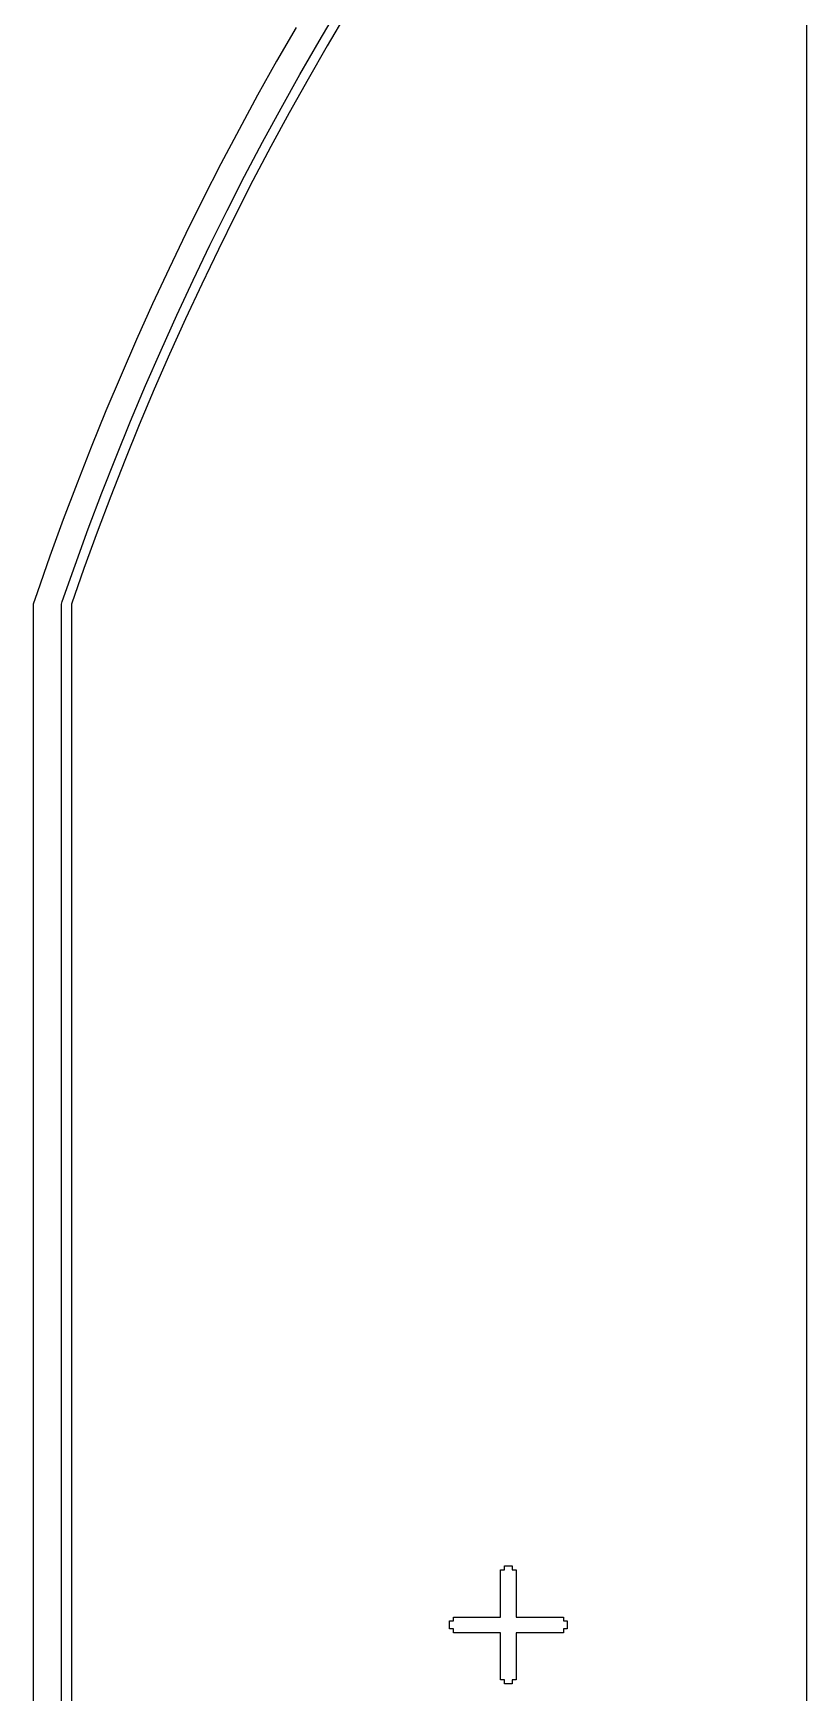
# Model space of a CAD drawing. Extents: x -16 to 83, y -18 to 83.
# Drawn here: x -15.56 to -3.25, y 31.17 to 57.59 of the extents above; entities that cross this region are included whole.
import ezdxf

# ---------------------------------------------------------------- set-up
doc = ezdxf.new("R2010")
doc.units = 0

msp = doc.modelspace()

# ---------------------------------------------------------------- linework, layer by layer
for p, q in [((-3.25, -2.75), (-3.25, 67.25)), ((-11.0134, 57.4647), (-10.7008, 57.9937)), ((-10.5721, 57.9166), (-10.8838, 57.3891)), ((-11.3806, 57.6787), (-11.6894, 57.1414)), ((-11.3196, 56.9319), (-11.0134, 57.4647)), ((-10.8838, 57.3891), (-11.1891, 56.8579)), ((-11.6894, 57.1414), (-11.9915, 56.6003)), ((-11.6192, 56.3953), (-11.3196, 56.9319)), ((-11.1891, 56.8579), (-11.4878, 56.323)), ((-11.9915, 56.6003), (-12.287, 56.0555)), ((-11.9122, 55.8552), (-11.6192, 56.3953)), ((-11.4878, 56.323), (-11.7799, 55.7845)), ((-12.287, 56.0555), (-12.5758, 55.5072)), ((-12.1985, 55.3115), (-11.9122, 55.8552)), ((-11.7799, 55.7845), (-12.0654, 55.2424)), ((-12.5758, 55.5072), (-12.8578, 54.9554)), ((-12.4782, 54.7643), (-12.1985, 55.3115)), ((-12.0654, 55.2424), (-12.3442, 54.6968)), ((-12.8578, 54.9554), (-13.1331, 54.4001)), ((-12.7511, 54.2137), (-12.4782, 54.7643)), ((-12.3442, 54.6968), (-12.6163, 54.1479)), ((-13.1331, 54.4001), (-13.4015, 53.8415)), ((-13.0173, 53.6598), (-12.7511, 54.2137)), ((-12.6163, 54.1479), (-12.8817, 53.5957)), ((-13.4015, 53.8415), (-13.663, 53.2797)), ((-13.2766, 53.1027), (-13.0173, 53.6598)), ((-12.8817, 53.5957), (-13.1402, 53.0402)), ((-13.663, 53.2797), (-13.9176, 52.7147)), ((-13.5291, 52.5424), (-13.2766, 53.1027)), ((-13.1402, 53.0402), (-13.3919, 52.4817)), ((-13.9176, 52.7147), (-14.1652, 52.1466)), ((-13.7746, 51.9791), (-13.5291, 52.5424)), ((-13.3919, 52.4817), (-13.6367, 51.92)), ((-14.1652, 52.1466), (-14.4059, 51.5755)), ((-14.0133, 51.4129), (-13.7746, 51.9791)), ((-13.6367, 51.92), (-13.8747, 51.3555)), ((-14.4059, 51.5755), (-14.6396, 51.0015)), ((-14.2449, 50.8437), (-14.0133, 51.4129)), ((-13.8747, 51.3555), (-14.1057, 50.788)), ((-14.6396, 51.0015), (-14.8661, 50.4247)), ((-14.4696, 50.2717), (-14.2449, 50.8437)), ((-14.1057, 50.788), (-14.3297, 50.2178)), ((-14.8661, 50.4247), (-15.0856, 49.8451)), ((-14.6872, 49.6971), (-14.4696, 50.2717)), ((-14.3297, 50.2178), (-14.5466, 49.6448)), ((-15.0856, 49.8451), (-15.298, 49.2629)), ((-14.8978, 49.1198), (-14.6872, 49.6971)), ((-14.5466, 49.6448), (-14.7566, 49.0692)), ((-15.298, 49.2629), (-15.5032, 48.6782)), ((-15.1013, 48.5399), (-14.8978, 49.1198)), ((-14.7566, 49.0692), (-14.9564, 48.4998)), ((-15.5032, 48.6782), (-15.5641, 48.4975)), ((-15.5641, 48.4975), (-15.5641, 16.0025)), ((-15.115, 48.4992), (-15.1013, 48.5399)), ((-15.115, 16.0008), (-15.115, 48.4992)), ((-14.9564, 48.4998), (-14.9564, 16.0002)), ((-8.125, 32.375), (-8.125, 33.125)), ((-8.125, 33.125), (-8.0625, 33.125)), ((-8.0625, 33.125), (-8.0625, 33.1875)), ((-8.0625, 33.1875), (-7.9375, 33.1875)), ((-7.9375, 33.1875), (-7.9375, 33.125)), ((-7.9375, 33.125), (-7.875, 33.125)), ((-7.875, 33.125), (-7.875, 32.375)), ((-8.9375, 32.1875), (-8.9375, 32.3125)), ((-8.9375, 32.3125), (-8.875, 32.3125)), ((-8.875, 32.3125), (-8.875, 32.375)), ((-8.875, 32.375), (-8.125, 32.375)), ((-7.875, 32.375), (-7.125, 32.375)), ((-7.125, 32.375), (-7.125, 32.3125)), ((-7.125, 32.3125), (-7.0625, 32.3125)), ((-7.0625, 32.3125), (-7.0625, 32.1875)), ((-8.875, 32.1875), (-8.9375, 32.1875)), ((-8.875, 32.125), (-8.875, 32.1875)), ((-8.125, 32.125), (-8.875, 32.125)), ((-8.125, 31.375), (-8.125, 32.125)), ((-7.125, 32.125), (-7.875, 32.125)), ((-7.875, 32.125), (-7.875, 31.375)), ((-7.0625, 32.1875), (-7.125, 32.1875)), ((-7.125, 32.1875), (-7.125, 32.125)), ((-8.0625, 31.375), (-8.125, 31.375)), ((-8.0625, 31.3125), (-8.0625, 31.375)), ((-7.9375, 31.3125), (-8.0625, 31.3125)), ((-7.875, 31.375), (-7.9375, 31.375)), ((-7.9375, 31.375), (-7.9375, 31.3125))]:
    msp.add_line(p, q)

doc.saveas('drawing.dxf')
